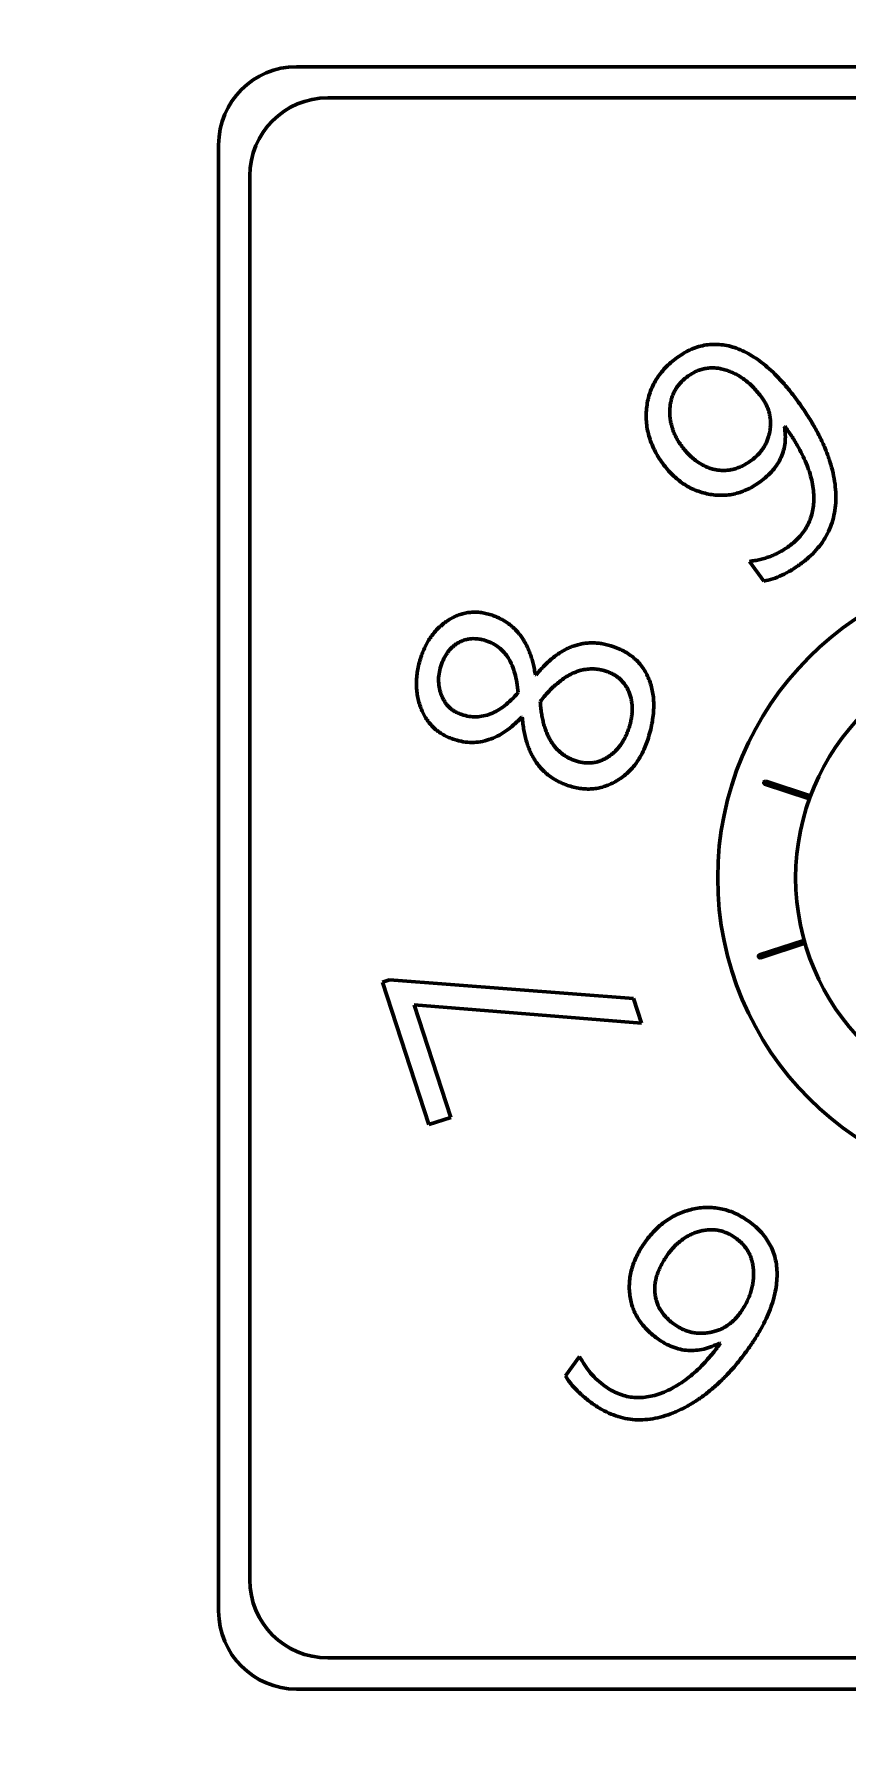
# Model space of a CAD drawing. Header units: millimetres. Extents: x -32 to 1138, y -135 to 348.
# Drawn here: x 108.91 to 114.12, y 238.49 to 249.42 of the extents above; entities that cross this region are included whole.
import ezdxf

# ---------------------------------------------------------------- set-up
doc = ezdxf.new("R2010")
doc.units = ezdxf.units.MM
doc.layers.add('외형선(ISO)', color=7, linetype='Continuous', lineweight=50)
doc.styles.get("Standard").update_dxf_attribs({"font": ''})
doc.styles.get('Standard').set_extended_font_data('Gulim')
doc.dimstyles.get("Standard").update_dxf_attribs({"dimtxt": 0.18, "dimasz": 0.18, "dimexe": 0.18, "dimexo": 0.0625, "dimgap": 0.09, "dimtad": 0, "dimtih": 1, "dimtoh": 1, "dimdec": 4, "dimzin": 0, "dimdsep": 46, "dimtxsty": 'Standard', "dimcen": 0.09, "dimadec": 0, "dimazin": 0, "dimtfac": 1, "dimtdec": 4, "dimtofl": 0, "dimtmove": 0, "dimatfit": 3, "dimfxl": 1, "dimtolj": 1, "dimtzin": 0, "dimarcsym": 0})

# ---------------------------------------------------------------- blocks, each defined once
blk = doc.blocks.new('*D13')
at = {"color": 0, "lineweight": -2}
for p, q in [((63.696, 239.626), (63.696, 290.44)), ((254.296, 239.626), (254.296, 290.44)), ((63.876, 290.26), (144.751, 290.26)), ((254.116, 290.26), (173.24, 290.26))]:
    blk.add_line(p, q, dxfattribs=at)
at = {"color": 0}
for points in [[(63.876, 290.29), (63.876, 290.23), (63.696, 290.26)], [(254.116, 290.23), (254.116, 290.29), (254.296, 290.26)]]:
    blk.add_solid(points, dxfattribs=at)
at = {"layer": 'Defpoints', "color": 0}
for p in [(254.296, 290.26), (63.696, 239.564), (254.296, 239.564)]:
    blk.add_point(p, dxfattribs=at)
at = {"color": 0, "insert": (158.996, 290.26), "char_height": 5, "attachment_point": 5}
blk.add_mtext('\\A1;190.6000', dxfattribs=at)
blk = doc.blocks.new('*D20')
at = {"color": 0, "lineweight": -2}
for p, q in [((67.633, 212.815), (67.633, 276.168)), ((250.296, 254.877), (250.296, 276.168)), ((67.813, 275.988), (153.678, 275.988)), ((250.116, 275.988), (164.251, 275.988))]:
    blk.add_line(p, q, dxfattribs=at)
at = {"color": 0}
for points in [[(67.813, 276.018), (67.813, 275.958), (67.633, 275.988)], [(250.116, 275.958), (250.116, 276.018), (250.296, 275.988)]]:
    blk.add_solid(points, dxfattribs=at)
at = {"layer": 'Defpoints', "color": 0}
for p in [(250.296, 275.988), (250.296, 254.815), (67.633, 212.752)]:
    blk.add_point(p, dxfattribs=at)
at = {"color": 0, "insert": (158.964, 275.988), "char_height": 5, "attachment_point": 5}
blk.add_mtext('\\A1;\\A1;182', dxfattribs=at)

msp = doc.modelspace()

# ---------------------------------------------------------------- linework, layer by layer
at = {"layer": '외형선(ISO)'}
for p, q in [((130.15571, 249.21458), (110.59571, 249.21458)), ((118.29571, 249.01458), (110.79571, 249.01458)), ((110.09571, 248.71458), (110.09571, 239.31458)), ((110.29571, 248.51458), (110.29571, 239.51458)), ((113.59126, 245.91724), (113.49932, 246.04374)), ((112.12683, 245.31533), (112.13074, 245.31413)), ((112.043, 245.0443), (112.03909, 245.0455)), ((113.88349, 244.52232), (113.59817, 244.61502)), ((113.60435, 244.63404), (113.88967, 244.54134)), ((113.88967, 244.54134), (113.88349, 244.52232)), ((113.56326, 243.52158), (113.84858, 243.61429)), ((113.84858, 243.61429), (113.85476, 243.59527)), ((113.85476, 243.59527), (113.56944, 243.50256)), ((111.14683, 243.34669), (111.19221, 243.36141)), ((111.44371, 242.43353), (111.14683, 243.34669)), ((111.19221, 243.36141), (112.75531, 243.24152)), ((111.34966, 243.20066), (111.58403, 242.4792)), ((112.80669, 243.08287), (111.34966, 243.20066)), ((112.75531, 243.24152), (112.80669, 243.08287)), ((111.58403, 242.4792), (111.44371, 242.43353)), ((113.3137, 241.03191), (113.30979, 241.03491)), ((112.32031, 240.82247), (112.41015, 240.94657)), ((110.79571, 239.01458), (119.79571, 239.01458)), ((110.59571, 238.81458), (130.15571, 238.81458))]:
    msp.add_line(p, q, dxfattribs=at)
for radius in [2, 1.5]:
    msp.add_circle((115.29571, 244.01458), radius, dxfattribs=at)
for centre, radius, start, end in [((110.59571, 248.71458), 0.5, 90, 180), ((110.79571, 248.51458), 0.5, 90, 180), ((113.60126, 244.62453), 0.01, 72, 252), ((113.56635, 243.51207), 0.01, 107.999999, 288), ((110.79571, 239.51458), 0.5, 180, 270), ((110.59571, 239.31458), 0.5, 180, 270)]:
    msp.add_arc(centre, radius, start, end, dxfattribs=at)
for points, knots in [([(112.94343, 246.67084), (112.93343, 246.68519), (112.91383, 246.71335), (112.88964, 246.75779), (112.86948, 246.80251), (112.85413, 246.84789), (112.84345, 246.89388), (112.83785, 246.94031), (112.83653, 246.98731), (112.84024, 247.0344), (112.84817, 247.08097), (112.8611, 247.12581), (112.87876, 247.16856), (112.90071, 247.20939), (112.92771, 247.24794), (112.95917, 247.28451), (112.99534, 247.31893), (113.02225, 247.33946), (113.03597, 247.34993)], [0, 0, 0, 0, 0.000051983078, 0.00010199527, 0.000150282227, 0.000197773786, 0.000244251483, 0.000290487845, 0.000336689628, 0.000383905556, 0.000430787452, 0.000476997882, 0.000522428354, 0.000568159786, 0.000614614553, 0.000662157498, 0.000711477837, 0.000762807749, 0.000762807749, 0.000762807749, 0.000762807749]), ([(113.03597, 247.34993), (113.05099, 247.36018), (113.08023, 247.38013), (113.12664, 247.40388), (113.17374, 247.42077), (113.22138, 247.4315), (113.26958, 247.43574), (113.31836, 247.43353), (113.36775, 247.42505), (113.41735, 247.40974), (113.46714, 247.38852), (113.51682, 247.36131), (113.56621, 247.32801), (113.61524, 247.28872), (113.66398, 247.24347), (113.7122, 247.19208), (113.76092, 247.13532), (113.79153, 247.09412), (113.80731, 247.07289)], [0, 0, 0, 0, 0.000054207892, 0.000105528412, 0.000155059367, 0.000203128176, 0.000250826785, 0.000298984685, 0.000348408249, 0.000399930223, 0.000453491774, 0.000509657665, 0.000568669837, 0.000630974621, 0.000696951559, 0.000766920459, 0.000841114654, 0.000920009378, 0.000920009378, 0.000920009378, 0.000920009378]), ([(113.10418, 247.23004), (113.09569, 247.22363), (113.07905, 247.21107), (113.05745, 247.18902), (113.03832, 247.16593), (113.02224, 247.14105), (113.00921, 247.11456), (112.99972, 247.08631), (112.99269, 247.05675), (112.98888, 247.02592), (112.98807, 246.99464), (112.98979, 246.96345), (112.99456, 246.93273), (113.00266, 246.90259), (113.01267, 246.87269), (113.02614, 246.8434), (113.04229, 246.81453), (113.05505, 246.79614), (113.06152, 246.78683)], [0, 0, 0, 0, 0.000031745888, 0.000062228715, 0.000092012609, 0.000121242187, 0.000150563606, 0.000180007032, 0.000210142419, 0.00024122212, 0.00027266876, 0.000303556105, 0.000334465205, 0.000365397492, 0.000396734215, 0.000428620946, 0.000461595122, 0.000495471545, 0.000495471545, 0.000495471545, 0.000495471545]), ([(113.57864, 247.09392), (113.57057, 247.10465), (113.5547, 247.12576), (113.52882, 247.15494), (113.50165, 247.18119), (113.47347, 247.20467), (113.4441, 247.22524), (113.41375, 247.24312), (113.38206, 247.25775), (113.34977, 247.26984), (113.31721, 247.27864), (113.28485, 247.28353), (113.25306, 247.28449), (113.22186, 247.28147), (113.19125, 247.27452), (113.16142, 247.26345), (113.13184, 247.24914), (113.11355, 247.2365), (113.10418, 247.23004)], [0, 0, 0, 0, 0.000039743991, 0.000078188789, 0.000115311437, 0.000151535964, 0.000186667212, 0.000221356318, 0.000255719363, 0.000289874464, 0.000323324455, 0.000355409601, 0.00038656152, 0.000417251229, 0.000447971015, 0.00047921174, 0.000511307849, 0.000544950539, 0.000544950539, 0.000544950539, 0.000544950539]), ([(113.51043, 246.69007), (113.51859, 246.69622), (113.53462, 246.70829), (113.55587, 246.72901), (113.57509, 246.75058), (113.59124, 246.77393), (113.6053, 246.79834), (113.61639, 246.82428), (113.62481, 246.8516), (113.63078, 246.87986), (113.63401, 246.90853), (113.63482, 246.93692), (113.63214, 246.96465), (113.62767, 246.99198), (113.61917, 247.01839), (113.60878, 247.04448), (113.59515, 247.06981), (113.5842, 247.0858), (113.57864, 247.09392)], [0, 0, 0, 0, 0.000030425503, 0.000059799988, 0.000088385834, 0.000116486606, 0.000144319228, 0.000172292631, 0.000200455286, 0.000229462767, 0.00025833451, 0.000286427338, 0.000314019957, 0.000341332903, 0.000368836401, 0.000396579064, 0.000425052257, 0.000454388726, 0.000454388726, 0.000454388726, 0.000454388726]), ([(113.80731, 247.07289), (113.82636, 247.04596), (113.86346, 246.99351), (113.91223, 246.91347), (113.95452, 246.83558), (113.98892, 246.75902), (114.0161, 246.68421), (114.03623, 246.61109), (114.04912, 246.53969), (114.05422, 246.4701), (114.05242, 246.40307), (114.04278, 246.33897), (114.02562, 246.27814), (114.00078, 246.22054), (113.96828, 246.16642), (113.92842, 246.1155), (113.88119, 246.06776), (113.84502, 246.03993), (113.82654, 246.02571)], [0, 0, 0, 0, 0.00009903728, 0.00019287473, 0.00028128973, 0.00036503272, 0.00044467178, 0.00052012163, 0.00059251971, 0.0006621902, 0.00072929951, 0.00079349202, 0.00085633491, 0.00091858037, 0.00098130797, 0.00104538763, 0.00111238562, 0.00118233282, 0.00118233282, 0.00118233282, 0.00118233282]), ([(113.72378, 246.90612), (113.72609, 246.88873), (113.73061, 246.85482), (113.72862, 246.80423), (113.71959, 246.75604), (113.70353, 246.71007), (113.68004, 246.66661), (113.6491, 246.62589), (113.61169, 246.58694), (113.58237, 246.5644), (113.56722, 246.55275)], [0, 0, 0, 0, 0.000052038632, 0.000101453398, 0.000149588099, 0.000197195004, 0.00024551046, 0.000295666476, 0.000348682287, 0.000405363925, 0.000405363925, 0.000405363925, 0.000405363925]), ([(113.72708, 246.90852), (113.72689, 246.90767), (113.7265, 246.90593), (113.7247, 246.90605), (113.72378, 246.90612)], [0, 0, 0, 0, 0.00000231459122, 0.00000476487837, 0.00000476487837, 0.00000476487837, 0.00000476487837]), ([(113.75232, 246.14019), (113.7654, 246.15031), (113.79094, 246.17005), (113.82411, 246.20417), (113.85252, 246.24033), (113.87519, 246.27954), (113.89268, 246.32113), (113.90487, 246.36526), (113.91128, 246.41191), (113.91279, 246.46087), (113.90868, 246.51191), (113.89938, 246.56458), (113.88402, 246.61858), (113.86345, 246.67399), (113.83742, 246.73087), (113.80606, 246.78914), (113.76924, 246.84894), (113.74143, 246.88824), (113.72708, 246.90852)], [0, 0, 0, 0, 0.000048955357, 0.000095553796, 0.000140619049, 0.000184912231, 0.000229346426, 0.000273995254, 0.000320172013, 0.00036857895, 0.000418892341, 0.000471647275, 0.000526814765, 0.000585042956, 0.00064667975, 0.000712018621, 0.000781053129, 0.000854664132, 0.000854664132, 0.000854664132, 0.000854664132]), ([(113.06152, 246.78683), (113.06906, 246.77677), (113.08384, 246.75707), (113.10835, 246.73052), (113.13328, 246.70639), (113.1595, 246.68581), (113.18629, 246.66766), (113.21443, 246.65347), (113.24315, 246.64142), (113.27279, 246.63284), (113.30287, 246.62718), (113.33307, 246.62585), (113.36308, 246.62767), (113.3931, 246.63267), (113.42283, 246.64193), (113.45253, 246.65436), (113.4821, 246.67026), (113.50084, 246.68337), (113.51043, 246.69007)], [0, 0, 0, 0, 0.000037499053, 0.000073479803, 0.000107739878, 0.000140939832, 0.000172865975, 0.000204157194, 0.000234861538, 0.000265705316, 0.000296084769, 0.000326021069, 0.000355675342, 0.000385708536, 0.000416637696, 0.000448399614, 0.000481711124, 0.00051662255, 0.00051662255, 0.00051662255, 0.00051662255]), ([(113.56722, 246.55275), (113.55436, 246.5439), (113.52912, 246.52652), (113.48921, 246.50502), (113.44855, 246.48852), (113.4073, 246.4763), (113.3654, 246.46869), (113.32265, 246.46607), (113.27936, 246.46792), (113.23584, 246.47416), (113.19318, 246.48512), (113.15167, 246.49939), (113.11219, 246.51823), (113.07446, 246.54087), (113.03857, 246.56737), (113.00475, 246.59812), (112.97255, 246.63251), (112.95322, 246.65794), (112.94343, 246.67084)], [0, 0, 0, 0, 0.000046293479, 0.000090808404, 0.000134102821, 0.000176205259, 0.000218150273, 0.000260112106, 0.000302916819, 0.000346430718, 0.000390226485, 0.000433340217, 0.000476384331, 0.000519678748, 0.000563635345, 0.000608426824, 0.000655079033, 0.000703087056, 0.000703087056, 0.000703087056, 0.000703087056]), ([(113.49932, 246.04374), (113.51096, 246.04516), (113.5342, 246.048), (113.56826, 246.05541), (113.60145, 246.06446), (113.63374, 246.07505), (113.66474, 246.08863), (113.69511, 246.10344), (113.72443, 246.12065), (113.74299, 246.13366), (113.75232, 246.14019)], [0, 0, 0, 0, 0.000035155363, 0.000070130796, 0.000104361265, 0.00013825435, 0.000171880451, 0.00020571498, 0.000239492186, 0.000273633012, 0.000273633012, 0.000273633012, 0.000273633012]), ([(113.82654, 246.02571), (113.80678, 246.01205), (113.76864, 245.98569), (113.70895, 245.95456), (113.65051, 245.93024), (113.61066, 245.9215), (113.59126, 245.91724)], [0, 0, 0, 0, 0.000071987939, 0.000138909071, 0.00020161114, 0.000261064817, 0.000261064817, 0.000261064817, 0.000261064817]), ([(111.39306, 245.42952), (111.39755, 245.44242), (111.4064, 245.46781), (111.42307, 245.50382), (111.44171, 245.53746), (111.46283, 245.56854), (111.48633, 245.59724), (111.51229, 245.62336), (111.54026, 245.64734), (111.57059, 245.66816), (111.60221, 245.68629), (111.63495, 245.70046), (111.66834, 245.71047), (111.70232, 245.71656), (111.7369, 245.71862), (111.77218, 245.7168), (111.80798, 245.71082), (111.83152, 245.70381), (111.84348, 245.70025)], [0, 0, 0, 0, 0.000040639246, 0.000079981325, 0.000117874305, 0.000154990445, 0.000191624818, 0.000228084198, 0.0002644521, 0.000301076774, 0.000337378671, 0.000372756111, 0.000406983742, 0.000440891975, 0.000475229724, 0.00050984829, 0.000545812167, 0.000582904367, 0.000582904367, 0.000582904367, 0.000582904367]), ([(111.84348, 245.70025), (111.85315, 245.69689), (111.87228, 245.69026), (111.89967, 245.67781), (111.92562, 245.66371), (111.95005, 245.64762), (111.97322, 245.63003), (111.99465, 245.61034), (112.0145, 245.58882), (112.03325, 245.56582), (112.04998, 245.54058), (112.06577, 245.51396), (112.07952, 245.48508), (112.09206, 245.45459), (112.10333, 245.42235), (112.11241, 245.38822), (112.12072, 245.35249), (112.12477, 245.32788), (112.12683, 245.31533)], [0, 0, 0, 0, 0.000030562301, 0.00006041532, 0.000089728551, 0.000118680965, 0.000147695113, 0.000176486404, 0.000205480502, 0.000235048979, 0.000264996245, 0.000295826667, 0.000327396849, 0.000360390061, 0.000394253038, 0.00042929999, 0.000465797426, 0.000503759443, 0.000503759443, 0.000503759443, 0.000503759443]), ([(111.52046, 245.37122), (111.52341, 245.3799), (111.52916, 245.39681), (111.5402, 245.4206), (111.55215, 245.44272), (111.56557, 245.46279), (111.58049, 245.4808), (111.5968, 245.49669), (111.61423, 245.51104), (111.63321, 245.52292), (111.65306, 245.53296), (111.67373, 245.54051), (111.69525, 245.54529), (111.71729, 245.54803), (111.74016, 245.54829), (111.7636, 245.54612), (111.78777, 245.54165), (111.80376, 245.53684), (111.81193, 245.53438)], [0, 0, 0, 0, 0.00002725339, 0.000053135197, 0.00007795113, 0.000102012437, 0.000124876733, 0.000147433823, 0.000169689451, 0.000191937091, 0.000213935652, 0.000235814704, 0.000257221506, 0.000279445163, 0.000301806368, 0.000325153407, 0.000349418852, 0.000374808354, 0.000374808354, 0.000374808354, 0.000374808354]), ([(111.81193, 245.53438), (111.82651, 245.52891), (111.85535, 245.51808), (111.89394, 245.49252), (111.92713, 245.46031), (111.95554, 245.42168), (111.97856, 245.37627), (111.99602, 245.32419), (112.00912, 245.26578), (112.01321, 245.22436), (112.01535, 245.20265)], [0, 0, 0, 0, 0.000046184504, 0.00009136818, 0.000136441797, 0.000183081124, 0.000233295557, 0.000287168127, 0.000346055888, 0.000410848457, 0.000410848457, 0.000410848457, 0.000410848457]), ([(112.13074, 245.31413), (112.13973, 245.32515), (112.15737, 245.34678), (112.18532, 245.37673), (112.21365, 245.40398), (112.2424, 245.42822), (112.27143, 245.44982), (112.30095, 245.46851), (112.33087, 245.48442), (112.36122, 245.49751), (112.39198, 245.50775), (112.42312, 245.51533), (112.45472, 245.51979), (112.48659, 245.5217), (112.51897, 245.52036), (112.55171, 245.51641), (112.58494, 245.50995), (112.60675, 245.50324), (112.61782, 245.49983)], [0, 0, 0, 0, 0.000042410055, 0.00008319781, 0.000122067175, 0.000159582978, 0.000195245833, 0.000229882084, 0.000263685426, 0.000296197366, 0.00032831037, 0.00036025766, 0.000391641511, 0.00042335197, 0.00045533275, 0.000488119287, 0.000521624423, 0.000556127778, 0.000556127778, 0.000556127778, 0.000556127778]), ([(112.61782, 245.49983), (112.63245, 245.4946), (112.66098, 245.48441), (112.70094, 245.46477), (112.7369, 245.44175), (112.76939, 245.4159), (112.79786, 245.38651), (112.82231, 245.35385), (112.84286, 245.31798), (112.85968, 245.27931), (112.87215, 245.23802), (112.88088, 245.19486), (112.88571, 245.1499), (112.88623, 245.10312), (112.88244, 245.05461), (112.8749, 245.00429), (112.86312, 244.9522), (112.85252, 244.91733), (112.84709, 244.89947)], [0, 0, 0, 0, 0.000046035771, 0.000089713173, 0.00013162801, 0.000172378792, 0.0002124756, 0.000252550426, 0.000292978814, 0.000334725123, 0.000377261851, 0.000420575593, 0.000465060609, 0.000511076276, 0.000559001786, 0.000609128236, 0.000661772154, 0.000717105131, 0.000717105131, 0.000717105131, 0.000717105131]), ([(111.6082, 244.90097), (111.59547, 244.90552), (111.5705, 244.91443), (111.53556, 244.93203), (111.50362, 244.95243), (111.47525, 244.97657), (111.44952, 245.00326), (111.42717, 245.03327), (111.40811, 245.06639), (111.39245, 245.10224), (111.37979, 245.14003), (111.37088, 245.17909), (111.36526, 245.21891), (111.36413, 245.25954), (111.3653, 245.30097), (111.37102, 245.34325), (111.37991, 245.38638), (111.38862, 245.41495), (111.39306, 245.42952)], [0, 0, 0, 0, 0.000040005075, 0.000078484727, 0.000115600751, 0.00015203213, 0.000188546778, 0.000225218997, 0.000262572624, 0.000301494697, 0.000340901159, 0.000380485931, 0.00042001284, 0.000459798362, 0.000500769885, 0.00054264986, 0.000586001638, 0.000631076671, 0.000631076671, 0.000631076671, 0.000631076671]), ([(111.65418, 245.06113), (111.6468, 245.06377), (111.63234, 245.06897), (111.61197, 245.07936), (111.59331, 245.09165), (111.57638, 245.10597), (111.56086, 245.12191), (111.54737, 245.14007), (111.53564, 245.16009), (111.5221, 245.18879), (111.50993, 245.22696), (111.50483, 245.27473), (111.50697, 245.32351), (111.51591, 245.35511), (111.52046, 245.37122)], [0, 0, 0, 0, 0.00002324156, 0.000045575741, 0.000067671261, 0.000089403873, 0.00011126823, 0.000133562812, 0.000156351321, 0.000180020473, 0.000227687103, 0.000274367507, 0.000322004467, 0.000371536587, 0.000371536587, 0.000371536587, 0.000371536587]), ([(112.15808, 245.14466), (112.16648, 245.15537), (112.18288, 245.17631), (112.20892, 245.20536), (112.23453, 245.23219), (112.26057, 245.25612), (112.28672, 245.27726), (112.31247, 245.2967), (112.33905, 245.31228), (112.36523, 245.3262), (112.3918, 245.33685), (112.41821, 245.34556), (112.44497, 245.35086), (112.4717, 245.35385), (112.49859, 245.35468), (112.52551, 245.35196), (112.55264, 245.3474), (112.57039, 245.34207), (112.57936, 245.33937)], [0, 0, 0, 0, 0.000040703211, 0.000079537944, 0.000116613521, 0.000151596798, 0.000185237, 0.000217173387, 0.000247947748, 0.000277290505, 0.000305773475, 0.000333438092, 0.000360346252, 0.000387175922, 0.000413844551, 0.000440613944, 0.000467998158, 0.000495980482, 0.000495980482, 0.000495980482, 0.000495980482]), ([(112.57936, 245.33937), (112.58814, 245.33624), (112.60524, 245.33013), (112.62938, 245.31824), (112.6512, 245.30416), (112.67103, 245.2881), (112.68845, 245.26994), (112.70408, 245.24992), (112.71714, 245.2276), (112.72832, 245.20358), (112.73688, 245.17815), (112.74326, 245.15181), (112.7472, 245.12476), (112.74839, 245.09687), (112.74676, 245.06823), (112.74277, 245.03872), (112.73662, 245.00831), (112.73038, 244.98816), (112.72719, 244.97789)], [0, 0, 0, 0, 0.000027628268, 0.000053787904, 0.000079567312, 0.00010446999, 0.000129248447, 0.000154014447, 0.000179577492, 0.00020574892, 0.000232415909, 0.000258990166, 0.000285990639, 0.000313333427, 0.000341580221, 0.000370933649, 0.000401564319, 0.000433418296, 0.000433418296, 0.000433418296, 0.000433418296]), ([(112.01535, 245.20265), (112.00126, 245.18681), (111.97422, 245.15643), (111.93017, 245.11778), (111.88578, 245.08707), (111.84041, 245.06495), (111.79431, 245.05119), (111.74766, 245.0456), (111.70036, 245.04853), (111.66979, 245.05687), (111.65418, 245.06113)], [0, 0, 0, 0, 0.000063111787, 0.000121032149, 0.000174067563, 0.000223432316, 0.000270720016, 0.000316675454, 0.00036271118, 0.00041082807, 0.00041082807, 0.00041082807, 0.00041082807]), ([(112.38525, 244.76485), (112.37676, 244.76779), (112.35998, 244.77359), (112.33624, 244.78521), (112.3139, 244.79843), (112.29298, 244.81351), (112.27374, 244.83072), (112.256, 244.84984), (112.23925, 244.87049), (112.22471, 244.8936), (112.21101, 244.91827), (112.19908, 244.94505), (112.18868, 244.97373), (112.17912, 245.00412), (112.17194, 245.03665), (112.16541, 245.07087), (112.16108, 245.10713), (112.1591, 245.13193), (112.15808, 245.14466)], [0, 0, 0, 0, 0.000026747883, 0.000052936069, 0.000078654898, 0.000104110402, 0.000129712726, 0.000155497398, 0.000181857111, 0.000208870588, 0.000236812922, 0.000265961996, 0.000296206427, 0.000327767698, 0.000360883994, 0.000395512571, 0.000431639531, 0.00046972069, 0.00046972069, 0.00046972069, 0.00046972069]), ([(112.03909, 245.0455), (112.02222, 245.02849), (111.98975, 244.99578), (111.93718, 244.95458), (111.88394, 244.92251), (111.82988, 244.89946), (111.77499, 244.8857), (111.71941, 244.88121), (111.66312, 244.88536), (111.6267, 244.89571), (111.6082, 244.90097)], [0, 0, 0, 0, 0.000071189577, 0.000136960143, 0.000197994744, 0.000255519277, 0.000311064734, 0.000365450807, 0.000420727355, 0.000477789792, 0.000477789792, 0.000477789792, 0.000477789792]), ([(112.34198, 244.6047), (112.3308, 244.60864), (112.30883, 244.61639), (112.27738, 244.63065), (112.24781, 244.64688), (112.22022, 244.66524), (112.19434, 244.68537), (112.17102, 244.70812), (112.14921, 244.73253), (112.12933, 244.75902), (112.11153, 244.78768), (112.09605, 244.81845), (112.08205, 244.85099), (112.07045, 244.88572), (112.06054, 244.92244), (112.05242, 244.96125), (112.04638, 245.00209), (112.04414, 245.03006), (112.043, 245.0443)], [0, 0, 0, 0, 0.000035135998, 0.000069024013, 0.000102248588, 0.00013502565, 0.000167162986, 0.000199293463, 0.000231473295, 0.000264135834, 0.000297341827, 0.000331337644, 0.000366193991, 0.000402251388, 0.000439778964, 0.000478913228, 0.000519730334, 0.00056207103, 0.00056207103, 0.00056207103, 0.00056207103]), ([(112.72719, 244.97789), (112.72363, 244.96752), (112.71663, 244.9471), (112.7038, 244.91797), (112.68886, 244.89127), (112.67308, 244.8662), (112.65488, 244.84388), (112.63564, 244.82312), (112.61446, 244.80474), (112.59182, 244.78864), (112.5681, 244.77504), (112.54362, 244.76443), (112.51852, 244.75685), (112.4928, 244.75232), (112.46657, 244.75081), (112.43978, 244.75243), (112.41245, 244.75683), (112.39441, 244.76215), (112.38525, 244.76485)], [0, 0, 0, 0, 0.000032431124, 0.000063872422, 0.000093978332, 0.000122910744, 0.000151371933, 0.000179043139, 0.000206556818, 0.000234183561, 0.000261124799, 0.000287272111, 0.000312958641, 0.000338535545, 0.000364358452, 0.000390477203, 0.000417806757, 0.000446057371, 0.000446057371, 0.000446057371, 0.000446057371]), ([(112.84709, 244.89947), (112.84199, 244.88496), (112.83201, 244.85654), (112.81359, 244.81593), (112.79225, 244.77857), (112.76871, 244.74377), (112.74219, 244.7123), (112.71324, 244.6835), (112.68151, 244.65785), (112.64743, 244.63553), (112.61195, 244.61649), (112.57517, 244.60206), (112.53799, 244.59134), (112.49995, 244.58538), (112.46124, 244.58344), (112.4219, 244.58647), (112.38173, 244.59282), (112.35543, 244.60068), (112.34198, 244.6047)], [0, 0, 0, 0, 0.000045538995, 0.00008923419, 0.000131898262, 0.000172892543, 0.000213551353, 0.000253634186, 0.000293726907, 0.000334225095, 0.000374185787, 0.00041281847, 0.000451057003, 0.000488626304, 0.000526655808, 0.000565625585, 0.000605340865, 0.000646883654, 0.000646883654, 0.000646883654, 0.000646883654]), ([(112.83293, 241.68365), (112.84332, 241.69736), (112.8537, 241.71107), (112.86478, 241.72421), (112.87551, 241.73695), (112.88689, 241.74914), (112.89874, 241.76087), (112.91018, 241.77221), (112.92205, 241.78311), (112.93449, 241.79332), (112.94672, 241.80337), (112.9595, 241.81275), (112.97265, 241.82157), (112.9855, 241.83019), (112.9987, 241.83828), (113.01232, 241.84561), (113.02597, 241.85296), (113.04004, 241.85955), (113.05438, 241.86544), (113.06875, 241.87134), (113.0834, 241.87654), (113.09825, 241.88106), (113.11339, 241.88568), (113.12873, 241.88959), (113.14423, 241.89278), (113.15962, 241.89596), (113.17517, 241.89842), (113.1908, 241.9), (113.20607, 241.90153), (113.22143, 241.90222), (113.23678, 241.9021), (113.25183, 241.90198), (113.26689, 241.90109), (113.28185, 241.89939), (113.29679, 241.8977), (113.31165, 241.89521), (113.32632, 241.89188), (113.34117, 241.88852), (113.35583, 241.8843), (113.37019, 241.87926), (113.38481, 241.87413), (113.39913, 241.86813), (113.41316, 241.86153), (113.42765, 241.85472), (113.44183, 241.84726), (113.45553, 241.839), (113.4697, 241.83045), (113.48335, 241.82105), (113.49699, 241.81165)], [0, 0, 0, 0, 0.000051180784, 0.000051180784, 0.000051180784, 0.00010076624, 0.00010076624, 0.00010076624, 0.000148684756, 0.000148684756, 0.000148684756, 0.000195798647, 0.000195798647, 0.000195798647, 0.000241823301, 0.000241823301, 0.000241823301, 0.000287975282, 0.000287975282, 0.000287975282, 0.00033418887, 0.00033418887, 0.00033418887, 0.000381269724, 0.000381269724, 0.000381269724, 0.000428038884, 0.000428038884, 0.000428038884, 0.000473708639, 0.000473708639, 0.000473708639, 0.000518516558, 0.000518516558, 0.000518516558, 0.000563272855, 0.000563272855, 0.000563272855, 0.000608573156, 0.000608573156, 0.000608573156, 0.000654700085, 0.000654700085, 0.000654700085, 0.000702321727, 0.000702321727, 0.000702321727, 0.000751612233, 0.000751612233, 0.000751612233, 0.000751612233]), ([(113.41256, 241.70498), (113.40375, 241.71096), (113.39495, 241.71695), (113.38581, 241.72241), (113.37709, 241.72763), (113.36806, 241.73238), (113.35877, 241.73653), (113.34977, 241.74056), (113.34052, 241.74401), (113.33113, 241.74705), (113.32185, 241.75005), (113.31243, 241.75264), (113.30288, 241.75456), (113.29337, 241.75647), (113.28372, 241.75772), (113.27404, 241.75847), (113.26424, 241.75922), (113.2544, 241.75947), (113.24459, 241.75907), (113.23453, 241.75866), (113.2245, 241.75757), (113.21454, 241.75606), (113.20434, 241.75452), (113.1942, 241.75253), (113.18419, 241.75006), (113.17404, 241.74754), (113.16401, 241.74452), (113.15414, 241.74104), (113.14435, 241.73759), (113.13472, 241.73368), (113.1253, 241.72932), (113.11586, 241.72496), (113.10663, 241.72015), (113.09765, 241.7149), (113.08858, 241.7096), (113.07978, 241.70385), (113.07121, 241.69777), (113.06253, 241.69161), (113.0541, 241.6851), (113.04597, 241.67824), (113.03763, 241.6712), (113.0296, 241.66378), (113.02193, 241.656), (113.01406, 241.64803), (113.00657, 241.63967), (112.9994, 241.63106), (112.99196, 241.62213), (112.98486, 241.61293), (112.97776, 241.60372)], [0, 0, 0, 0, 0.000031750102, 0.000031750102, 0.000031750102, 0.000062096182, 0.000062096182, 0.000062096182, 0.000091515583, 0.000091515583, 0.000091515583, 0.000120586776, 0.000120586776, 0.000120586776, 0.00014954097, 0.00014954097, 0.00014954097, 0.000178837139, 0.000178837139, 0.000178837139, 0.000208874034, 0.000208874034, 0.000208874034, 0.000239646886, 0.000239646886, 0.000239646886, 0.000270850694, 0.000270850694, 0.000270850694, 0.000301820309, 0.000301820309, 0.000301820309, 0.000332834601, 0.000332834601, 0.000332834601, 0.000364171243, 0.000364171243, 0.000364171243, 0.000395915717, 0.000395915717, 0.000395915717, 0.000428486592, 0.000428486592, 0.000428486592, 0.000461920906, 0.000461920906, 0.000461920906, 0.000496602378, 0.000496602378, 0.000496602378, 0.000496602378]), ([(113.49699, 241.81165), (113.51166, 241.80033), (113.52632, 241.789), (113.54026, 241.7768), (113.55353, 241.76518), (113.56615, 241.75277), (113.57782, 241.73954), (113.58907, 241.72679), (113.59943, 241.71329), (113.60907, 241.69927), (113.61843, 241.68567), (113.6271, 241.67159), (113.63461, 241.65691), (113.64209, 241.64228), (113.64842, 241.62706), (113.65384, 241.61153), (113.65931, 241.59589), (113.66387, 241.57994), (113.66736, 241.56376), (113.67095, 241.54712), (113.67342, 241.53024), (113.67488, 241.51328), (113.6764, 241.49559), (113.67683, 241.47783), (113.67638, 241.46009), (113.67591, 241.44171), (113.67448, 241.42335), (113.67217, 241.4051), (113.66978, 241.38623), (113.66644, 241.36747), (113.66226, 241.34891), (113.65789, 241.32957), (113.65261, 241.31043), (113.64663, 241.29152), (113.64038, 241.27173), (113.63337, 241.25217), (113.6256, 241.23293), (113.61737, 241.21256), (113.60828, 241.19253), (113.59855, 241.17283), (113.58836, 241.15218), (113.57747, 241.13187), (113.5661, 241.11183), (113.55408, 241.09064), (113.54153, 241.06974), (113.52824, 241.04933), (113.51417, 241.02773), (113.49927, 241.00668), (113.48437, 240.98563)], [0, 0, 0, 0, 0.000055363782, 0.000055363782, 0.000055363782, 0.000108080862, 0.000108080862, 0.000108080862, 0.000158867391, 0.000158867391, 0.000158867391, 0.000208161635, 0.000208161635, 0.000208161635, 0.000257265471, 0.000257265471, 0.000257265471, 0.000306741239, 0.000306741239, 0.000306741239, 0.000357595679, 0.000357595679, 0.000357595679, 0.000410612048, 0.000410612048, 0.000410612048, 0.000465563829, 0.000465563829, 0.000465563829, 0.000522418259, 0.000522418259, 0.000522418259, 0.00058168669, 0.00058168669, 0.00058168669, 0.000643719099, 0.000643719099, 0.000643719099, 0.000709384415, 0.000709384415, 0.000709384415, 0.000778230694, 0.000778230694, 0.000778230694, 0.000851042895, 0.000851042895, 0.000851042895, 0.000928113579, 0.000928113579, 0.000928113579, 0.000928113579]), ([(112.90925, 241.06165), (112.89656, 241.07136), (112.87177, 241.09034), (112.83813, 241.12171), (112.80922, 241.15513), (112.78474, 241.19022), (112.76424, 241.22682), (112.74865, 241.26542), (112.7375, 241.30576), (112.73056, 241.34746), (112.72831, 241.38996), (112.72999, 241.43266), (112.73644, 241.47513), (112.74703, 241.51737), (112.76185, 241.55946), (112.78135, 241.60123), (112.80464, 241.64324), (112.82336, 241.66999), (112.83293, 241.68365)], [0, 0, 0, 0, 0.000047544618, 0.000092898646, 0.000136656393, 0.00017884176, 0.000220081871, 0.000261276686, 0.000302439116, 0.00034444814, 0.000386855264, 0.000428935125, 0.000471440668, 0.000514469033, 0.000558414315, 0.000604041951, 0.000651566931, 0.000701185855, 0.000701185855, 0.000701185855, 0.000701185855]), ([(113.4378, 241.22361), (113.44504, 241.23414), (113.45229, 241.24467), (113.45913, 241.25546), (113.46576, 241.26593), (113.47202, 241.27664), (113.47776, 241.28762), (113.48331, 241.29822), (113.48838, 241.30906), (113.49309, 241.32007), (113.49772, 241.33092), (113.502, 241.34192), (113.50571, 241.35312), (113.5093, 241.36399), (113.51235, 241.37503), (113.51502, 241.38617), (113.51769, 241.3973), (113.51997, 241.40852), (113.52163, 241.41983), (113.52328, 241.43108), (113.52431, 241.44242), (113.52494, 241.45378), (113.52557, 241.46519), (113.52579, 241.47661), (113.52554, 241.48804), (113.52529, 241.49929), (113.5246, 241.51054), (113.52313, 241.52169), (113.52174, 241.5323), (113.51965, 241.54282), (113.51712, 241.55324), (113.51465, 241.56342), (113.51176, 241.57349), (113.50811, 241.58329), (113.50454, 241.59286), (113.50024, 241.60216), (113.49549, 241.61123), (113.49078, 241.62024), (113.48563, 241.62902), (113.47986, 241.63737), (113.474, 241.64588), (113.46749, 241.65395), (113.46063, 241.66171), (113.45364, 241.66964), (113.44627, 241.67724), (113.4384, 241.68425), (113.43016, 241.69159), (113.42136, 241.69829), (113.41256, 241.70498)], [0, 0, 0, 0, 0.00003783808, 0.00003783808, 0.00003783808, 0.000074514611, 0.000074514611, 0.000074514611, 0.000109936996, 0.000109936996, 0.000109936996, 0.000144857957, 0.000144857957, 0.000144857957, 0.000178752526, 0.000178752526, 0.000178752526, 0.00021260425, 0.00021260425, 0.00021260425, 0.000246276208, 0.000246276208, 0.000246276208, 0.000280091534, 0.000280091534, 0.000280091534, 0.000313393127, 0.000313393127, 0.000313393127, 0.000345093912, 0.000345093912, 0.000345093912, 0.000376057777, 0.000376057777, 0.000376057777, 0.000406322022, 0.000406322022, 0.000406322022, 0.000436382131, 0.000436382131, 0.000436382131, 0.000466998902, 0.000466998902, 0.000466998902, 0.000498246955, 0.000498246955, 0.000498246955, 0.00053094751, 0.00053094751, 0.00053094751, 0.00053094751]), ([(112.97776, 241.60372), (112.97032, 241.59299), (112.95579, 241.57204), (112.93671, 241.53996), (112.92148, 241.50795), (112.90889, 241.47662), (112.89982, 241.44553), (112.89402, 241.41473), (112.89159, 241.38431), (112.89244, 241.35437), (112.8967, 241.32527), (112.90385, 241.29709), (112.91446, 241.27014), (112.9285, 241.24439), (112.94559, 241.21978), (112.96609, 241.19646), (112.98947, 241.17416), (113.00698, 241.16075), (113.01592, 241.1539)], [0, 0, 0, 0, 0.000038901972, 0.000075957296, 0.000111061373, 0.000144422405, 0.000176437544, 0.000207400585, 0.000237636009, 0.00026719374, 0.000296441006, 0.000325103883, 0.000353643766, 0.000382486291, 0.000412288572, 0.000442748492, 0.000474834487, 0.000508391155, 0.000508391155, 0.000508391155, 0.000508391155]), ([(113.01592, 241.1539), (113.02453, 241.14802), (113.03314, 241.14214), (113.04206, 241.13677), (113.05063, 241.13163), (113.05948, 241.12695), (113.06851, 241.12265), (113.07743, 241.1184), (113.08653, 241.11451), (113.09585, 241.11123), (113.105, 241.10802), (113.11435, 241.10539), (113.1238, 241.10312), (113.13313, 241.10087), (113.14254, 241.09897), (113.15204, 241.09771), (113.1617, 241.09643), (113.17144, 241.09583), (113.18119, 241.09561), (113.19101, 241.09539), (113.20084, 241.09555), (113.21063, 241.09621), (113.2208, 241.09689), (113.23094, 241.09809), (113.24098, 241.09981), (113.251, 241.10154), (113.26092, 241.10378), (113.27073, 241.10643), (113.28037, 241.10902), (113.2899, 241.11201), (113.29928, 241.11544), (113.30839, 241.11877), (113.31736, 241.12252), (113.32602, 241.12686), (113.33468, 241.1312), (113.34304, 241.13613), (113.35126, 241.14128), (113.35951, 241.14645), (113.36763, 241.15184), (113.3753, 241.15781), (113.38308, 241.16386), (113.39041, 241.1705), (113.39753, 241.17734), (113.40485, 241.18437), (113.41195, 241.19161), (113.41857, 241.19927), (113.42532, 241.2071), (113.43156, 241.21535), (113.4378, 241.22361)], [0, 0, 0, 0, 0.00003113359, 0.00003113359, 0.00003113359, 0.00006099654, 0.00006099654, 0.00006099654, 0.000090515463, 0.000090515463, 0.000090515463, 0.000119502967, 0.000119502967, 0.000119502967, 0.00014815157, 0.00014815157, 0.00014815157, 0.000177262452, 0.000177262452, 0.000177262452, 0.000206603269, 0.000206603269, 0.000206603269, 0.000237048618, 0.000237048618, 0.000237048618, 0.000267405549, 0.000267405549, 0.000267405549, 0.000297226464, 0.000297226464, 0.000297226464, 0.000326193869, 0.000326193869, 0.000326193869, 0.000355153541, 0.000355153541, 0.000355153541, 0.000384213593, 0.000384213593, 0.000384213593, 0.000413696069, 0.000413696069, 0.000413696069, 0.000443970243, 0.000443970243, 0.000443970243, 0.00047487129, 0.00047487129, 0.00047487129, 0.00047487129]), ([(112.57271, 240.75637), (112.58651, 240.74697), (112.61354, 240.72855), (112.65736, 240.70787), (112.70201, 240.69287), (112.74784, 240.68436), (112.79473, 240.68238), (112.84269, 240.68631), (112.89171, 240.69672), (112.94116, 240.71358), (112.99098, 240.73533), (113.03989, 240.76289), (113.08797, 240.79531), (113.13506, 240.8327), (113.18161, 240.8749), (113.22674, 240.92259), (113.27149, 240.97489), (113.2994, 241.0126), (113.3137, 241.03191)], [0, 0, 0, 0, 0.00004969708, 0.000097377001, 0.000143929049, 0.000189786396, 0.000235818401, 0.000283454356, 0.000332881585, 0.000384815813, 0.000438964746, 0.000494708008, 0.000551935069, 0.000611673891, 0.000673820174, 0.000739079995, 0.000807289205, 0.0008788949, 0.0008788949, 0.0008788949, 0.0008788949]), ([(113.30979, 241.03491), (113.29267, 241.02643), (113.27554, 241.01794), (113.25781, 241.01087), (113.24113, 241.00422), (113.22392, 240.99883), (113.20643, 240.99465), (113.18972, 240.99065), (113.17275, 240.98777), (113.15565, 240.98623), (113.13897, 240.98474), (113.12218, 240.98453), (113.10547, 240.98563), (113.08869, 240.98674), (113.07199, 240.98917), (113.05559, 240.99284), (113.03881, 240.9966), (113.02234, 241.00165), (113.00631, 241.00787), (112.98954, 241.01437), (112.97326, 241.02215), (112.95763, 241.031), (112.94102, 241.04041), (112.92514, 241.05103), (112.90925, 241.06165)], [0, 0, 0, 0, 0.000056842285, 0.000056842285, 0.000056842285, 0.000110321197, 0.000110321197, 0.000110321197, 0.000161408369, 0.000161408369, 0.000161408369, 0.000211215602, 0.000211215602, 0.000211215602, 0.000261235766, 0.000261235766, 0.000261235766, 0.000312367312, 0.000312367312, 0.000312367312, 0.000365859527, 0.000365859527, 0.000365859527, 0.000422698683, 0.000422698683, 0.000422698683, 0.000422698683]), ([(112.41015, 240.94657), (112.42061, 240.92774), (112.44129, 240.89053), (112.48008, 240.84029), (112.52339, 240.79481), (112.55625, 240.7692), (112.57271, 240.75637)], [0, 0, 0, 0, 0.000064401868, 0.000127328559, 0.000189477765, 0.000251921554, 0.000251921554, 0.000251921554, 0.000251921554]), ([(113.48437, 240.98563), (113.46601, 240.96118), (113.43004, 240.91327), (113.37265, 240.84652), (113.31352, 240.78621), (113.25327, 240.73186), (113.191, 240.68416), (113.12743, 240.64254), (113.06202, 240.60749), (112.99584, 240.5786), (112.92928, 240.55704), (112.86323, 240.54385), (112.7983, 240.53921), (112.73453, 240.5431), (112.67205, 240.55554), (112.61087, 240.57671), (112.5506, 240.60575), (112.51312, 240.63126), (112.49399, 240.64429)], [0, 0, 0, 0, 0.00009181191, 0.00017990448, 0.00026413833, 0.00034530036, 0.00042339374, 0.00049948479, 0.00057323527, 0.00064599016, 0.00071610083, 0.00078293969, 0.00084776985, 0.00091105971, 0.00097424082, 0.00103845042, 0.00110504312, 0.00117446381, 0.00117446381, 0.00117446381, 0.00117446381]), ([(112.49399, 240.64429), (112.4839, 240.65171), (112.46424, 240.66617), (112.43672, 240.68881), (112.41116, 240.71095), (112.38851, 240.73363), (112.36766, 240.75562), (112.34947, 240.77787), (112.33346, 240.7998), (112.32459, 240.81508), (112.32031, 240.82247)], [0, 0, 0, 0, 0.000037560822, 0.000073227704, 0.000106866099, 0.000138950693, 0.000169353341, 0.000197747335, 0.000225098216, 0.00025071018, 0.00025071018, 0.00025071018, 0.00025071018])]:
    msp.add_open_spline(points, degree=3, knots=knots, dxfattribs=at)

# ---------------------------------------------------------------- dimensions: what is measured, and where the dimension line sits
dim = msp.add_linear_dim(base=(254.29571, 290.25956), p1=(63.69571, 239.56371), p2=(254.29571, 239.56371), dimstyle='Standard', override={"dimtxt": 5})
dim.commit()
dim.dimension.update_dxf_attribs({"geometry": '*D13', "text_midpoint": (158.99571, 290.25956)})
dim = msp.add_linear_dim(base=(250.29571, 275.98775), p1=(67.63321, 212.75208), p2=(250.29571, 254.81458), text='\\A1;182', dimstyle='Standard', override={"dimtxt": 5, "dimtxsty": 'Standard'})
dim.commit()
dim.dimension.update_dxf_attribs({"geometry": '*D20', "text_midpoint": (158.96446, 275.98775)})

doc.saveas('drawing.dxf')
